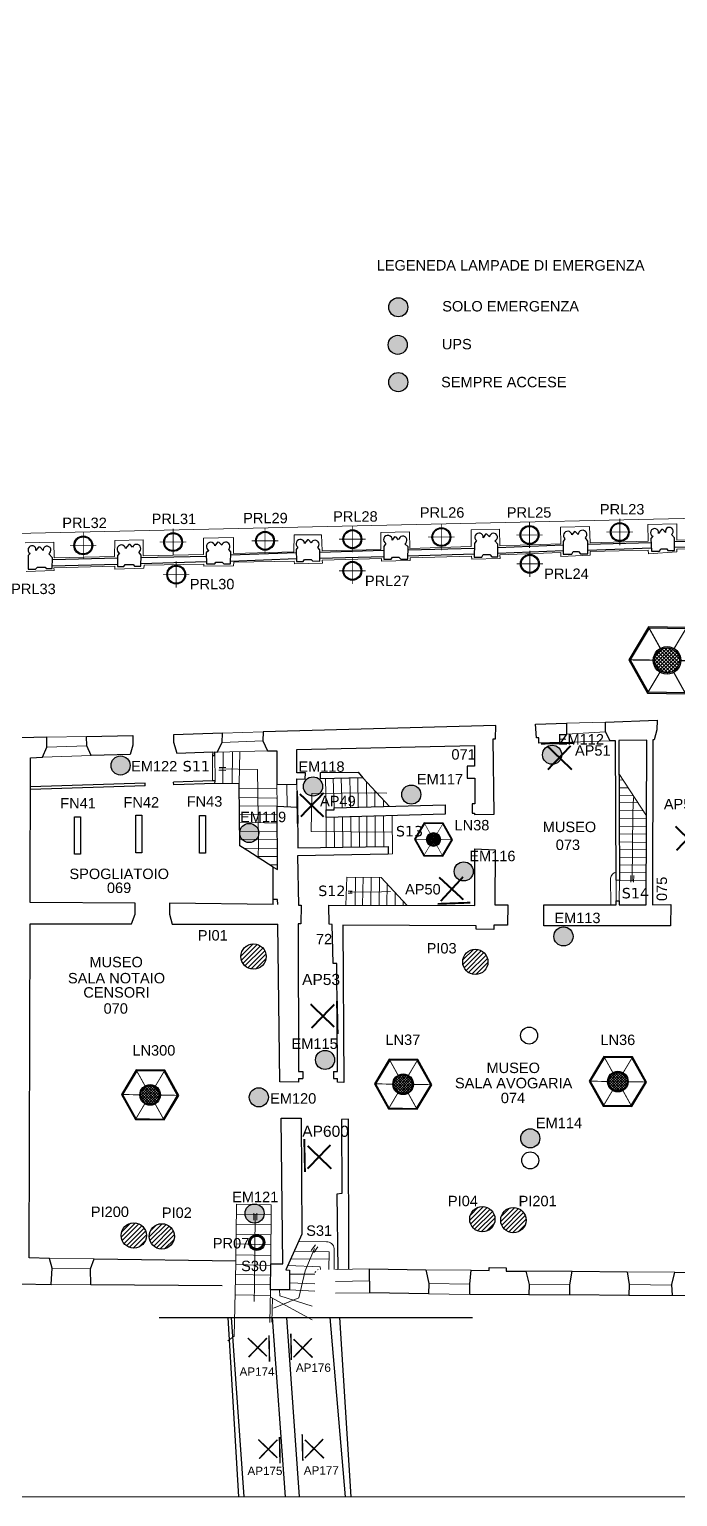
# Model space of a CAD drawing. Header units: metres. Extents: x -11789 to 51, y -8377 to 23.
# Drawn here: x -8151 to -6286, y -8377 to -4155 of the extents above; entities that cross this region are included whole.
import ezdxf
from ezdxf.enums import TextEntityAlignment as Align

# ---------------------------------------------------------------- set-up
doc = ezdxf.new("R2010")
doc.units = ezdxf.units.M
doc.header["$LTSCALE"] = 0.0125
for name, color, linetype in [('CODICE EMERGENZE', 190, 'Continuous'), ('CODICE LAMPADINE', 150, 'Continuous'), ('LAMPADE DI EMERGENZA', 3, 'Continuous')]:
    doc.layers.add(name, color=color, linetype=linetype)
for name, color, linetype, lineweight in [('LAMPADINE', 30, 'Continuous', 30), ('MURI', 7, 'Continuous', 9), ('VANI', 66, 'Continuous', 9)]:
    doc.layers.add(name, color=color, linetype=linetype, lineweight=lineweight)
doc.styles.add('ducale_200', font='ARIAL.TTF', dxfattribs={"height": 1})
doc.styles.get("Standard").update_dxf_attribs({"font": 'romans.shx'})

# ---------------------------------------------------------------- blocks, each defined once
blk = doc.blocks.new('LANTERNA')
at = {"linetype": 'Continuous'}
h = blk.add_hatch(color=256, dxfattribs=at)
h.paths.add_polyline_path([(65.31, -45.84, 1), (69.69, -45.84, 1)])
h.paths.add_polyline_path([(69.48, -45.84, -1), (65.51, -45.84, -1)], flags=16)
h = blk.add_hatch(dxfattribs=at)
h.set_pattern_fill('ANSI37', color=256, scale=3.214976, style=0)
h.set_pattern_definition([(45, (-226.14574, -312.50277), (-0.2841664, 0.2841664), []), (135, (-226.14574, -312.50277), (-0.2841664, -0.2841664), [])])
edge = h.paths.add_edge_path()
edge.add_arc((67.5, -45.84), 1.98, 0, 360)
at = {"layer": 'LAMPADINE'}
h = blk.add_hatch(color=14, dxfattribs=at)
h.paths.add_polyline_path([(70.35, -50.95), (73.35, -45.93), (70.5, -40.81), (64.65, -40.72), (61.64, -45.75), (64.49, -50.87)], flags=16)
h.paths.add_polyline_path([(70.46, -51.16), (73.59, -45.93), (70.62, -40.61), (64.54, -40.52), (61.41, -45.75), (64.38, -51.06)])
at = {"linetype": 'Continuous'}
for radius in [2.19, 1.98]:
    blk.add_circle((67.5, -45.84), radius, dxfattribs=at)
at = {"layer": 'LAMPADINE', "color": 14}
for points in [[(70.46, -51.16), (73.59, -45.93), (70.62, -40.61), (64.54, -40.52), (61.41, -45.75), (64.38, -51.06)], [(70.35, -50.95), (73.35, -45.93), (70.5, -40.81), (64.65, -40.72), (61.64, -45.75), (64.49, -50.87)]]:
    blk.add_lwpolyline(points, close=True, dxfattribs=at)
at = {"layer": 'LAMPADINE', "color": 14, "const_width": 0.2}
for points in [[(64.54, -40.52), (66.43, -43.92)], [(70.62, -40.61), (68.62, -43.96)], [(61.41, -45.75), (65.31, -45.81)], [(69.69, -45.87), (73.59, -45.93)], [(66.37, -47.72), (64.38, -51.06)], [(68.57, -47.75), (70.46, -51.16)]]:
    blk.add_lwpolyline(points, dxfattribs=at)
blk = doc.blocks.new('PIANTANA')
at = {"lineweight": 0}
h = blk.add_hatch(dxfattribs=at)
h.set_pattern_fill('ANSI31', color=256, scale=600, style=0)
h.set_pattern_definition([(45, (37136.21, 23067.97), (-53.03301, 53.03301), [])])
edge = h.paths.add_edge_path()
edge.add_arc((14258, -2729), 291, 0, 360)
blk.add_circle((14258, -2729), 291)
blk = doc.blocks.new('FB')
h = blk.add_hatch(color=256)
edge = h.paths.add_edge_path(flags=16)
edge.add_arc((323.34, 430.98), 1.01, 0, 360)
edge = h.paths.add_edge_path()
edge.add_arc((323.34, 430.98), 1.27, 0, 360)
for radius in [1.27, 1.01]:
    blk.add_circle((323.34, 430.98), radius)
blk = doc.blocks.new('re')
at = {"const_width": 0.3}
for points in [[(51.55, 419.05), (51.66, 413.81)], [(55.72, 418.12), (52.08, 414.34)], [(52.09, 417.95), (55.87, 414.31)]]:
    blk.add_lwpolyline(points, dxfattribs=at)
blk = doc.blocks.new('5ea4y')
h = blk.add_hatch(color=256)
edge = h.paths.add_edge_path(flags=16)
edge.add_arc((973, 697), 102, 0, 360)
edge = h.paths.add_edge_path()
edge.add_arc((973, 697), 112, 0, 360)
at = {"const_width": 10}
for points in [[(1130, 697), (815, 697)], [(973, 855), (973, 540)]]:
    blk.add_lwpolyline(points, dxfattribs=at)
for radius in [112, 102]:
    blk.add_circle((973, 697), radius)
at = {"color": 160, "insert": (996, 726), "char_height": 2, "width": 10.79, "attachment_point": 1, "style": 'ducale_200'}
blk.add_mtext('{\\H0.75x; }', dxfattribs=at)

msp = doc.modelspace()

# ---------------------------------------------------------------- hatches: boundary and pattern name
at = {"layer": 'LAMPADE DI EMERGENZA'}
for color, points in [(256, [(-7116.9, -4954.5, 1), (-7062, -4954.5, 1)]), (6, [(-7118.6, -5062.6, 1), (-7063.6, -5062.6, 1)]), (5, [(-7116.9, -5169.9, 1), (-7062, -5169.9, 1)]), (256, [(-7916.1, -6273, 1), (-7861.1, -6273, 1)]), (256, [(-6674.3, -6242.1, 1), (-6619.3, -6242.1, 1)]), (5, [(-7362.4, -6333.3, 1), (-7307.4, -6333.3, 1)]), (5, [(-7079.6, -6356.7, 1), (-7024.6, -6356.7, 1)]), (256, [(-7545.9, -6467.2, 1), (-7490.9, -6467.2, 1)]), (5, [(-6928.7, -6577.8, 1), (-6873.7, -6577.8, 1)]), (256, [(-6641.7, -6764.8, 1), (-6586.7, -6764.8, 1)]), (256, [(-7327.7, -7120.2, 1), (-7272.7, -7120.2, 1)]), (256, [(-7518.3, -7227.8, 1), (-7463.3, -7227.8, 1)]), (256, [(-6737.2, -7345.9, 1), (-6682.2, -7345.9, 1)]), (256, [(-7530.5, -7562.3, 1), (-7475.5, -7562.3, 1)])]:
    msp.add_hatch(color=color, dxfattribs=at).paths.add_polyline_path(points)

# ---------------------------------------------------------------- linework, layer by layer
for centre in [(-7089.5, -4954.5), (-7888.6, -6273), (-6646.8, -6242.1), (-7518.4, -6467.2), (-6614.2, -6764.8), (-7300.2, -7120.2), (-7490.8, -7227.8), (-6709.7, -7345.9), (-7503, -7562.3)]:
    msp.add_circle(centre, 27.5, dxfattribs=at)
at = {"layer": 'LAMPADE DI EMERGENZA', "color": 6}
msp.add_circle((-7091.1, -5062.6), 27.5, dxfattribs=at)
at = {"layer": 'LAMPADE DI EMERGENZA', "color": 5}
for centre in [(-7089.5, -5169.9), (-7334.9, -6333.3), (-7052.1, -6356.7), (-6901.2, -6577.8)]:
    msp.add_circle(centre, 27.5, dxfattribs=at)
at = {"layer": 'LAMPADINE'}
for points in [[(-7844.5, -6415.9), (-7827.2, -6415.9), (-7827.2, -6524), (-7844.5, -6524)], [(-7661.4, -6416.8), (-7644.1, -6416.8), (-7644.1, -6524.9), (-7661.4, -6524.9)], [(-8021.4, -6420.3), (-8004.1, -6420.3), (-8004.1, -6528.4), (-8021.4, -6528.4)]]:
    msp.add_lwpolyline(points, close=True, dxfattribs=at)
at = {"layer": 'MURI', "linetype": 'ByBlock', "lineweight": 30}
for p, q in [((-7818.3, -6323.4), (-8148.1, -6334.4)), ((-7818.1, -6331.3), (-8148.1, -6342.5)), ((-7818.1, -6331.3), (-7818.3, -6323.4)), ((-7624.2, -6317), (-7735.9, -6320.7)), ((-7735.6, -6328.5), (-7735.9, -6320.7)), ((-7617, -6324.5), (-7735.6, -6328.5)), ((-7616.9, -6317.1), (-7624.2, -6317)), ((-7617, -6324.5), (-7616.9, -6317.1)), ((-7547, -6325.7), (-7617, -6324.5)), ((-7545.4, -6504), (-7547, -6325.7)), ((-7438.3, -6390.4), (-7379.8, -6393.1)), ((-7436.8, -6572.7), (-7438.3, -6390.4)), ((-7522, -6518.2), (-7545.4, -6504)), ((-7449.7, -6673.1), (-7449.7, -6565.9)), ((-7449.7, -6565.9), (-7436.8, -6572.7)), ((-7747.8, -6669.6), (-7748.3, -6700.5)), ((-7449.7, -6673.1), (-7747.8, -6669.6)), ((-7436.7, -6659), (-7449.7, -6658.7)), ((-7436.5, -6673.2), (-7436.7, -6659)), ((-7748.3, -6700.5), (-7739.9, -6729.1)), ((-7739.9, -6729.1), (-7435.8, -6729.9)), ((-7376.4, -7153.9), (-7364.4, -7153.9)), ((-7376.3, -7173.9), (-7364.3, -7173.9)), ((-7364.4, -7153.9), (-7364.3, -7173.9)), ((-7276, -7153.4), (-7264.1, -7153.3)), ((-7276, -7153.4), (-7275.9, -7173.4)), ((-7275.9, -7173.4), (-7264, -7173.3)), ((-7975.2, -7721.8), (-7964.9, -7692.7)), ((-7974.4, -7767.4), (-7975.2, -7721.8)), ((-7964.9, -7692.7), (-7556.5, -7698.5)), ((-7596, -7769.8), (-7974.4, -7767.4)), ((-6595.7, -7796.2), (-6595.4, -7767.4)), ((-6595.4, -7767.4), (-6589.1, -7728.5)), ((-6589.1, -7728.5), (-6431, -7730.2)), ((-6431.1, -7729.9), (-6424.7, -7766.3)), ((-6424.7, -7766.3), (-6425.9, -7798.5)), ((-6425.9, -7798.5), (-6595.7, -7796.2)), ((-7777.3, -7861.4), (-6876.1, -7861.4)), ((-7548.4, -8376.9), (-7578.6, -7861.4)), ((-7570.7, -7861.4), (-7533.7, -8376.9)), ((-7452.4, -7861.4), (-7415.1, -8376.9)), ((-7373.3, -8376.9), (-7410.6, -7861.4)), ((-7286, -7861.4), (-7242, -8376.9)), ((-7225.4, -8376.9), (-7258, -7861.4))]:
    msp.add_line(p, q, dxfattribs=at)
at = {"layer": 'MURI', "linetype": 'Continuous'}
for p, q in [((-7556.5, -7705.1), (-7561.3, -7914.8)), ((-7561.3, -7914.8), (-7579.9, -7928.8))]:
    msp.add_line(p, q, dxfattribs=at)
at = {"layer": 'MURI', "color": 252}
for p, q in [((-7321.5, -7723.9), (-7320.5, -7722.9)), ((-7329.4, -7731.5), (-7326.6, -7728.8))]:
    msp.add_line(p, q, dxfattribs=at)
at = {"layer": 'MURI'}
msp.add_line((-7263.8, -7722.9), (-7231.7, -7722.3), dxfattribs=at)
at = {"layer": 'MURI', "linetype": 'Continuous', "ltscale": 0.1}
msp.add_lwpolyline([(-11788.7, 23.1), (51.3, 23.1), (51.3, -8376.9), (-11788.7, -8376.9)], close=True, dxfattribs=at)
at = {"layer": 'MURI', "color": 252}
for points in [[(-3979, -5238.2), (-4226.6, -5248.3), (-4226.7, -5255.7), (-4282.9, -5257.1), (-4283.1, -5309.2), (-4296.9, -5309.7), (-4306.4, -5518.2), (-8916.1, -5622), (-9031, -2312.7), (-4468.9, -2241.8), (-4439.6, -3342.8)], [(-6106.8, -5621.9), (-6287.5, -5625.1), (-6287.5, -5577.9), (-6371.3, -5579.7), (-6370.6, -5627.7), (-6537.5, -5632), (-6539.1, -5585.6), (-6622.9, -5587.3), (-6622.2, -5635.3), (-6797.3, -5641.1), (-6798, -5593.1), (-6880.2, -5594.8), (-6879.5, -5642.9), (-7056.2, -5648.6), (-7057, -5600.6), (-7140, -5602.3), (-7139.3, -5651.2), (-7308.6, -5655.4), (-7310.2, -5609), (-7389.1, -5609.2), (-7390, -5658), (-7563.5, -5663), (-7563.5, -5617.4), (-7649.7, -5619.1), (-7649.8, -5665.5), (-7824, -5669.6), (-7823.2, -5624.1), (-7905.4, -5625.8), (-7906.2, -5671.4), (-8079.7, -5675.6), (-8080.5, -5630), (-8162.7, -5632.6)], [(-6106.4, -5647.2), (-6288, -5650.3), (-6288.1, -5658.5), (-6369.6, -5663.5), (-6370.2, -5653.7), (-6537.1, -5657.2), (-6537.3, -5667.8), (-6622, -5671.9), (-6621.8, -5660.6), (-6796.9, -5667.1), (-6796.3, -5677.7), (-6877.7, -5679.5), (-6878.4, -5670.5), (-7055.1, -5675.5), (-7055.2, -5682.8), (-7137.4, -5685.4), (-7138.1, -5677.2), (-7308.3, -5682.3), (-7307.6, -5690.4), (-7388.2, -5693), (-7388.9, -5684.9), (-7562.3, -5688.2), (-7563.3, -5698.8), (-7648.8, -5699.7), (-7648.7, -5694), (-7821.2, -5696.6), (-7821.4, -5705.5), (-7905.3, -5708), (-7905.1, -5699.9), (-8080.2, -5704.1), (-8079.5, -5712.2), (-8160.1, -5714.8)], [(-6605.5, -6150.8), (-6493.2, -6147.9)], [(-8100.4, -6191.2), (-7986.5, -6190)], [(-7478.9, -6202.5), (-7596.1, -6206.8)], [(-7595.6, -6180), (-7478.4, -6176.4)], [(-6622, -6206.6), (-6479.5, -6201.9)], [(-6492.9, -6176.4), (-6605.3, -6182.5)], [(-8113.7, -6248.7), (-7973.6, -6243.9)], [(-7986.1, -6216.8), (-8100.9, -6220.5)], [(-7623.7, -6243.8), (-7624.2, -6317)], [(-7617.1, -6243.9), (-7616.9, -6317.1)], [(-7466.3, -6230.4), (-7610.5, -6234.2)], [(-7594.2, -6324.9), (-7593.4, -6233.8)], [(-7567.4, -6325.4), (-7566.5, -6233.1)], [(-7547, -6325.7), (-7545.3, -6232.5)], [(-7605.4, -6286.9), (-7585.9, -6287.3)], [(-7605.2, -6278.7), (-7585.8, -6279)], [(-7492.5, -6539.7), (-7492.2, -6495.8), (-7494.3, -6284.5), (-7604.7, -6282.5), (-7604.7, -6282.5)], [(-7297.1, -6400.7), (-7298.5, -6310.9)], [(-7274, -6395), (-7276.5, -6310.5)], [(-7253.8, -6310), (-7251.2, -6394.3)], [(-7228.5, -6309.4), (-7226.8, -6393.7)], [(-7205.8, -6308.9), (-7204.8, -6393.1)], [(-7191.1, -6308.6), (-7115.2, -6390.6)], [(-7180.7, -6319.8), (-7180.4, -6392.4)], [(-6375.4, -6418.2), (-6454.7, -6296.3)], [(-6442.6, -6314.9), (-6454.6, -6314.6)], [(-7439.9, -6339.9), (-7546.9, -6338.8)], [(-7439.5, -6366.7), (-7546.7, -6364.8)], [(-7122.2, -6352.2), (-7166.1, -6351.9), (-7338.6, -6353.6), (-7340.6, -6462.9), (-7106.8, -6464.7)], [(-7156.8, -6345.7), (-7156.8, -6391.7)], [(-7132, -6372.4), (-7132.3, -6391.1)], [(-6428.1, -6337.1), (-6454.5, -6337.4)], [(-6413.2, -6360.2), (-6454.4, -6359.4)], [(-6413.1, -6365.2), (-6414.3, -6409.1), (-6416.2, -6606.3)], [(-7438.3, -6390.4), (-7546.4, -6389.2)], [(-7118.6, -6528), (-7105.9, -6527.4), (-7106.8, -6417.1)], [(-6399.8, -6380.7), (-6454.3, -6379.8)], [(-6385.3, -6403), (-6454.2, -6402.6)], [(-7437.9, -6439.2), (-7546, -6436.4)], [(-7297, -6422.2), (-7296.8, -6509.1)], [(-7272.8, -6508.7), (-7273.7, -6421.6)], [(-7248.8, -6508.4), (-7250.1, -6421)], [(-7224.8, -6508), (-7226.1, -6420.3)], [(-7201.2, -6507.7), (-7202, -6419.7)], [(-7179.6, -6507.4), (-7180.1, -6419.1)], [(-7155.6, -6507), (-7156.4, -6418.4)], [(-7131.2, -6506.6), (-7132.4, -6417.8)], [(-6375.5, -6426), (-6454.1, -6424.5)], [(-6375.6, -6449.5), (-6454.1, -6448.1)], [(-7437.7, -6463.6), (-7545.8, -6461.7)], [(-7437.5, -6487.2), (-7545.5, -6485.3)], [(-6375.7, -6470.7), (-6454, -6469.3)], [(-6375.8, -6494.3), (-6453.9, -6492.9)], [(-7437.3, -6512.5), (-7534.4, -6510.7)], [(-7437.1, -6535.3), (-7496.6, -6535)], [(-6375.9, -6515.5), (-6453.8, -6514)], [(-6376, -6538.2), (-6453.7, -6536.8)], [(-7436.9, -6558.9), (-7459.7, -6559.3)], [(-6376.1, -6559.4), (-6453.6, -6558.8)], [(-6376.2, -6581.4), (-6453.5, -6580)], [(-7064.9, -6675.3), (-7138.8, -6595.4), (-7237.8, -6594.2), (-7240.9, -6674.8)], [(-7212.5, -6594.4), (-7214, -6674.9)], [(-7190.6, -6594.6), (-7192, -6674.9)], [(-7167.8, -6594.8), (-7168.4, -6675)], [(-7143.4, -6595), (-7144.8, -6675)], [(-7138.8, -6595.4), (-7064.9, -6675.3)], [(-7121.7, -6613.8), (-7122.9, -6675.1)], [(-6462.4, -6603.4), (-6462.6, -6662)], [(-6453.4, -6603.6), (-6453.7, -6662.2)], [(-6453.4, -6603.6), (-6376.3, -6605)], [(-6420.4, -6589.4), (-6420.7, -6608.9)], [(-6412.1, -6589.5), (-6412.4, -6609)], [(-7233.8, -6634.4), (-7222.6, -6634.2)], [(-7233.7, -6640.6), (-7222.6, -6640.5)], [(-7111.8, -6635.3), (-7137.9, -6636.5), (-7137.9, -6636.5), (-7228.3, -6637.4)], [(-7098.3, -6639.1), (-7098.4, -6675.2)], [(-7075.5, -6663.9), (-7075.7, -6675.2)], [(-7456.6, -7706.9), (-7455.3, -7536.7), (-7555.2, -7535.7), (-7556.5, -7705.1)], [(-7455.7, -7594.3), (-7555.6, -7593.3)], [(-7455.5, -7565.1), (-7555.4, -7563.7)], [(-7504.6, -7815.2), (-7503.4, -7769.6), (-7501.4, -7564.4)], [(-7456, -7623.5), (-7555.9, -7621.7)], [(-7456.5, -7682.7), (-7556.3, -7680.9)], [(-7456.2, -7651.8), (-7556.1, -7649.6)], [(-7448.4, -7834.8), (-7405.3, -7817), (-7448.4, -7834.8), (-7375.3, -7804.6), (-7357.6, -7727.5), (-7330.2, -7662.4)], [(-7289.3, -7722.9), (-7288.4, -7672.7), (-7389, -7670.8)], [(-7327.7, -7652.5), (-7339.8, -7668.7)], [(-7320.8, -7657.7), (-7332.9, -7673.9)], [(-7964.9, -7692.7), (-8092.7, -7691.2)], [(-7975.2, -7721.8), (-8085.8, -7719)], [(-7456.7, -7711.5), (-7556.6, -7709.3)], [(-7313.8, -7722.9), (-7314.5, -7715.4), (-7407.3, -7712)], [(-7288.7, -7693.8), (-7398.8, -7692.7)], [(-7172.4, -7721.4), (-7269.8, -7723)], [(-7010.7, -7723.9), (-6879.5, -7725.4)], [(-7974.4, -7767.4), (-8088.3, -7766.1)], [(-7457.1, -7767.8), (-7557.7, -7766.4)], [(-7456.9, -7739.5), (-7557.1, -7738.1)], [(-7402.9, -7762), (-7329.5, -7764.2)], [(-7402.8, -7736.6), (-7329.4, -7737.1)], [(-7172.2, -7756.1), (-7269.9, -7757.3)], [(-6883.3, -7765.1), (-7001.8, -7763.8)], [(-6589.1, -7728.5), (-6722, -7727.9)], [(-6595.4, -7767.4), (-6713.1, -7766.1)], [(-6293.9, -7731.3), (-6431.1, -7729.9)], [(-6302, -7768.5), (-6424.7, -7766.3)], [(-7457.5, -7798.3), (-7557.9, -7796.5)], [(-7457.5, -7802.5), (-7337, -7868.1)], [(-7430.9, -7781.9), (-7430.4, -7798.8), (-7337.3, -7829.2)], [(-7403, -7781.5), (-7329.9, -7785.4)], [(-7172, -7790.8), (-7270.1, -7791.6)], [(-6883.6, -7794.8), (-7003, -7793.5)], [(-6595.7, -7796.2), (-6713.4, -7796.6)], [(-6300.6, -7798.2), (-6425.9, -7798.5)]]:
    msp.add_lwpolyline(points, dxfattribs=at)
at = {"layer": 'MURI', "linetype": 'ByBlock', "lineweight": 30}
for points in [[(-7062.1, -5678.9), (-7061.3, -5644.3), (-7070.6, -5635.5, 1.629986), (-7088.5, -5623.8), (-7095.8, -5615.8), (-7100, -5615.4), (-7107.2, -5624.6, 1.935052), (-7124.9, -5634.2), (-7131.1, -5642.7), (-7131.3, -5679.5), (-7110.1, -5679.5), (-7106, -5673.1), (-7088.2, -5673.1), (-7082.5, -5678.9)], [(-6803.3, -5672.3), (-6803.1, -5636.3), (-6812.1, -5626.6, 1.947831), (-6826.7, -5615.5), (-6834.9, -5607.2), (-6838.8, -5607.4), (-6845.3, -5617.8, 1.769886), (-6864.1, -5626), (-6870, -5633.9), (-6870.7, -5673.1), (-6849.3, -5673.5), (-6845.1, -5665.5), (-6825.8, -5665.8), (-6820.6, -5672.2)], [(-6544, -5663.8), (-6544.1, -5627.4), (-6551.1, -5617.9, 1.554571), (-6571.4, -5608.4), (-6579.4, -5600.3), (-6582.5, -5600), (-6589.8, -5609.3, 1.440221), (-6609.9, -5620.9), (-6614.9, -5628.1), (-6614.6, -5665.2), (-6590.4, -5665.2), (-6586.6, -5657.1), (-6570.5, -5657.4), (-6564.7, -5663.6)], [(-6294.6, -5654.5), (-6294.3, -5618.1), (-6303.5, -5608.6, 2.045332), (-6320.3, -5602.6), (-6328.1, -5593.9), (-6332.1, -5593.8), (-6340.5, -5605.4, 2.062131), (-6356.9, -5613.5), (-6362.3, -5620.1), (-6361.3, -5656.5), (-6337.7, -5656.6), (-6333.7, -5649.1), (-6316.3, -5649.6), (-6313.7, -5654.4)], [(-7830, -5699.6), (-7829.3, -5667.5), (-7836, -5659, 1.410297), (-7854.1, -5645.1), (-7860.7, -5637.2), (-7864.9, -5636.8), (-7874.3, -5648.8, 1.662242), (-7891.8, -5661.9), (-7897.8, -5668.9), (-7897.6, -5700.5), (-7879.7, -5700.8), (-7875.7, -5694.5), (-7852.3, -5694.8), (-7848.4, -5699.5)], [(-7315, -5684.8), (-7314.9, -5652.4), (-7321.4, -5645.4, 1.257245), (-7339.9, -5632.3), (-7347.5, -5623.6), (-7351.2, -5623.5), (-7358.9, -5634.6, 1.635261), (-7378.2, -5645), (-7383, -5651.2), (-7382.2, -5685.8), (-7363.3, -5686.2), (-7359.3, -5679.9), (-7340.4, -5680.3), (-7336.4, -5684.4)]]:
    msp.add_lwpolyline(points, format="xyb", close=True, dxfattribs=at)
for points in [[(-8111.3, -5654.1), (-8111.4, -5654.5), (-8120.4, -5644.5), (-8124.5, -5644.7), (-8132, -5654.3, 1.952372), (-8148.8, -5662.7), (-8154.4, -5668.3), (-8154.1, -5708), (-8133.5, -5708), (-8127.9, -5702), (-8105.8, -5702), (-8102.4, -5705.9), (-8085.3, -5706), (-8084.7, -5675.1), (-8095.5, -5663.5, 1.945974), (-8111.4, -5654.5)], [(-7635.1, -5654.4), (-7642, -5660.9), (-7641.5, -5692.5), (-7617.7, -5693.1), (-7614.4, -5687.7), (-7596.3, -5687.8), (-7591.1, -5692.8), (-7572.3, -5692.5), (-7571.1, -5658), (-7577.3, -5651.1, 1.281245), (-7597.6, -5639.2), (-7605, -5630.9), (-7610.1, -5630.6), (-7617.4, -5641.3, 1.701185), (-7634.5, -5654.1)]]:
    msp.add_lwpolyline(points, format="xyb", dxfattribs=at)
for points in [[(-7131.2, -5654.6), (-7314.9, -5660.2)], [(-6870.2, -5648.7), (-7061.5, -5653.4)], [(-6614.7, -5655.8), (-6803.3, -5663)], [(-6614.8, -5638.7), (-6803.2, -5646.7)], [(-6362, -5631.9), (-6544.1, -5636.7)], [(-6361.6, -5647.4), (-6544, -5653.9)], [(-6098.3, -5640.8), (-6294.5, -5645.3)], [(-6098.3, -5626.1), (-6294.4, -5629.9)], [(-7897.7, -5694.3), (-8085.2, -5699.9)], [(-7897.8, -5676.4), (-8084.8, -5681.2)], [(-7641.6, -5686.8), (-7829.9, -5692.3)], [(-7641.8, -5671.3), (-7829.4, -5675.2)], [(-7382.4, -5678.5), (-7572.1, -5685.6)], [(-7382.8, -5661.4), (-7571.5, -5667.8)], [(-7131.3, -5672.5), (-7315, -5677.3)], [(-6870.5, -5665), (-7061.9, -5670.4)], [(-6813.7, -6413.1), (-6816.3, -6196.6), (-6809.8, -6196.7), (-6809.1, -6157.7), (-7478.4, -6176.4), (-7478.9, -6202.5), (-7466.3, -6230.4), (-7438.7, -6230.9), (-7438.8, -6326.9), (-7381.9, -6327.9), (-7381.6, -6311.6), (-7357.2, -6312.1), (-7356.8, -6294.2), (-7381.2, -6293.7), (-7381.7, -6227), (-6870.4, -6215.1), (-6869.8, -6275.4), (-6891, -6275), (-6891.6, -6309.2), (-6868.8, -6309.6), (-6868.8, -6383), (-6877.1, -6383), (-6877.3, -6410.6), (-6870.2, -6410.6), (-6870.2, -6414), (-6813.7, -6413.1)], [(-6605.5, -6150.8), (-6605.3, -6182.5), (-6622, -6206.6), (-6684.7, -6208.7), (-6685.2, -6193.3), (-6691.7, -6193.2), (-6694.3, -6154), (-6605.5, -6150.8)], [(-6455.1, -6201.5), (-6453.4, -6603.6), (-6462.4, -6603.4), (-6464, -6202.2), (-6479.5, -6201.9), (-6492.9, -6176.4), (-6493.2, -6147.9), (-6344.9, -6142.5), (-6345.4, -6170.1), (-6353.5, -6199.3), (-6357.4, -6199.2), (-6357.8, -6673.7), (-6305.7, -6673), (-6306.1, -6734.8), (-6670.6, -6734.7), (-6670.4, -6673.7), (-6462.8, -6674.2), (-6462.6, -6662), (-6453.7, -6662.2), (-6453.9, -6673.6), (-6376.6, -6674.1), (-6374.5, -6200.5), (-6455.1, -6201.5)], [(-8267.3, -7762.9), (-8088.3, -7766.1), (-8085.8, -7719), (-8092.7, -7691.2), (-8151.2, -7690.1), (-8148.4, -6728.2), (-7857.1, -6728.6), (-7846.8, -6701.1), (-7846.2, -6669.4), (-8148.9, -6667.2), (-8147.9, -6250.5), (-8113.7, -6248.7), (-8100.9, -6220.5), (-8100.4, -6191.2), (-8213.6, -6194.8)], [(-7853.7, -6186.7), (-7853.4, -6214.4), (-7861.2, -6241.1), (-7973.6, -6243.9), (-7986.1, -6216.8), (-7986.5, -6190), (-7853.7, -6186.7)], [(-7595.6, -6180), (-7736.5, -6184.8), (-7736.1, -6205.9), (-7726.9, -6237.8), (-7623.5, -6234), (-7623.7, -6243.8), (-7617.1, -6243.9), (-7617, -6234.1), (-7610.5, -6234.2), (-7596.1, -6206.8), (-7595.6, -6180)], [(-7313.2, -6311.3), (-7312.9, -6293.4), (-7205.4, -6292.1), (-7191.1, -6308.6), (-7313.2, -6311.3)], [(-7379.8, -6393.1), (-7378.7, -6510.3), (-7118.2, -6506.5), (-7118.6, -6528), (-7379.1, -6533), (-7376.8, -6674.7), (-7368.6, -6674.8), (-7369.6, -6728.5), (-7377.7, -6728.4), (-7376.3, -7153.9)], [(-6954.8, -6386.1), (-6954.5, -6413), (-7297, -6422.2), (-7297.1, -6400.7), (-7274.1, -6400.9), (-7274, -6395), (-6954.8, -6386.1)], [(-7449.7, -6565.9), (-7522, -6518.2)], [(-7264.1, -7153.3), (-7265.9, -6842.7), (-7277.3, -6842.5), (-7280.1, -6730.2), (-7288.2, -6730), (-7288.9, -6674.7), (-6869, -6675.8), (-6869.3, -6513), (-6810.7, -6515.7)], [(-6810.7, -6515.7), (-6812, -6673.6), (-6774.5, -6674.2), (-6775.6, -6732.8), (-6814.6, -6732.1), (-6814.9, -6745.1), (-6865.3, -6744.2), (-6865.1, -6734.4), (-7249.2, -6732.4), (-7246.1, -7184.9), (-7264, -7184.6), (-7264, -7173.3)], [(-7376.3, -7173.9), (-7376.2, -7184.2), (-7429.9, -7183.2), (-7435.8, -6729.9)], [(-7368.6, -7287.6), (-7367, -7621.3), (-7412.9, -7724.6), (-7402.8, -7724.8), (-7403, -7781.5), (-7457.2, -7781.4), (-7456.6, -7706.9), (-7421.9, -7706.7), (-7426.2, -7287.4), (-7368.6, -7287.6)], [(-7231.7, -7722.3), (-7233.2, -7290.9), (-7252.6, -7291.4), (-7252.3, -7504.8), (-7266.7, -7506.2), (-7263.8, -7722.9)], [(-6158.8, -7409.7), (-6159.8, -7509), (-6204.5, -7508.2), (-6206, -7586.3), (-6159.6, -7587.1), (-6160, -7609.1), (-6206.4, -7608.2), (-6207.8, -7687.2), (-6159.8, -7688), (-6160.6, -7732.8), (-6104.5, -7734.6), (-6097.8, -7770.5), (-6099.2, -7799.8), (-6300.6, -7798.2), (-6302, -7766.8), (-6294, -7731.2), (-6219.2, -7732.5), (-6215.8, -7408.7), (-6158.8, -7409.7)], [(-7010.7, -7723.9), (-7001.8, -7763.8), (-7003, -7793.5), (-7171.4, -7790.8), (-7172.4, -7721.4), (-7010.7, -7723.9)], [(-6722, -7727.9), (-6713.1, -7766.1), (-6713.4, -7796.6), (-6883.6, -7794.8), (-6883.3, -7765.1), (-6879.5, -7725.4), (-6827.8, -7725.9), (-6827.7, -7717.5), (-6778.6, -7718), (-6778.7, -7728.1), (-6722, -7727.9)]]:
    msp.add_lwpolyline(points, dxfattribs=at)
at = {"layer": 'MURI'}
for points in [[(-7438.8, -6326.9), (-7438.3, -6390.4)], [(-7410.3, -6327.4), (-7409.1, -6391.7)], [(-7381.9, -6327.9), (-7379.8, -6393.1)], [(-7438.1, -6414), (-7546.2, -6412.8)], [(-7505.2, -7560.8), (-7505.6, -7581.1)], [(-7496.6, -7561), (-7497, -7581.2)], [(-7457.2, -7781.4), (-7458.9, -7875.3)], [(-7451.7, -7806), (-7452.9, -7874.6)]]:
    msp.add_lwpolyline(points, dxfattribs=at)
at = {"layer": 'MURI', "color": 252}
for points in [[(-6477.5, -6673.9), (-6478.5, -6597.4, -0.29013), (-6462.5, -6578.9)], [(-7274, -7723), (-7273.8, -7662.8, 0.402046), (-7296.3, -7643.7), (-7376.4, -7642.3)]]:
    msp.add_lwpolyline(points, format="xyb", dxfattribs=at)
at = {"layer": 'MURI', "linetype": 'ByBlock', "lineweight": 30}
for centre in [(-6713, -7050.2), (-6709.9, -7409.2)]:
    msp.add_circle(centre, 24.4, dxfattribs=at)

# ---------------------------------------------------------------- block references
at = {"layer": 'LAMPADINE'}
for name, p, xscale, yscale, zscale in [('5ea4y', (-6947.2, -5778.2), 0.2418450556433527, 0.2418450556442622, 0.2418450556441215), ('5ea4y', (-6687.5, -5769.8), 0.2418450556433527, 0.2418450556442622, 0.2418450556441215), ('5ea4y', (-8231.3, -5808.3), 0.2418450556433527, 0.2418450556442622, 0.2418450556441215), ('5ea4y', (-7972.8, -5798.7), 0.2418450556433527, 0.2418450556442622, 0.2418450556441215), ('5ea4y', (-7708.3, -5795.1), 0.2418450556433527, 0.2418450556442622, 0.2418450556441215), ('5ea4y', (-7457, -5790.2), 0.2418450556433527, 0.2418450556442622, 0.2418450556441215), ('5ea4y', (-7200.8, -5784.2), 0.2418450556433527, 0.2418450556442622, 0.2418450556441215), ('5ea4y', (-6946.4, -5861.4), 0.2418450556433527, 0.2418450556442622, 0.2418450556441215), ('5ea4y', (-7963.8, -5892.3), 0.2418450556433527, 0.2418450556442622, 0.2418450556441215), ('5ea4y', (-7456.9, -5881.4), 0.2418450556433527, 0.2418450556442622, 0.2418450556441215), ('LANTERNA', (-7535.7, -5142.3), 18.06767120359291, 18.06767120358836, 18.06767120358864), ('LANTERNA', (-7598, -6071.8), 9.033835601789178, 9.033835601793726, 9.033835601794319), ('PIANTANA', (-9288.3, -6481.7), 0.125, 0.125, 0.125), ('PIANTANA', (-8650, -6497), 0.125, 0.125, 0.125), ('LANTERNA', (-7990.2, -6569.1), 13.55075340269104, 13.55075340269195, 13.55075340269148), ('LANTERNA', (-7372.3, -6561.4), 13.55075340269104, 13.55075340269195, 13.55075340269148), ('LANTERNA', (-8718.3, -6599.8), 13.55075340269104, 13.55075340269195, 13.55075340269148), ('re', (-8291.4, -14919.2), 18.06767120359291, 18.06767120358836, 18.06767120358864), ('PIANTANA', (-8629.9, -7237.4), 0.125, 0.125, 0.125), ('PIANTANA', (-8540.6, -7240.1), 0.125, 0.125, 0.125), ('PIANTANA', (-9632.8, -7284.2), 0.125, 0.125, 0.125), ('PIANTANA', (-9552.1, -7286.8), 0.125, 0.125, 0.125), ('FB', (-13338.6, -15432.2), 18.06767120359291, 18.06767120358836, 18.06767120358864), ('re', (-8143.8, -13964.9), 14.45413696287142, 14.45413696287142, 14.45413696287091), ('re', (-8111, -14254.7), 14.45413696287142, 14.45413696287142, 14.45413696287091)]:
    msp.add_blockref(name, p, dxfattribs=dict(at, xscale=xscale, yscale=yscale, zscale=zscale))
for p, xscale, yscale, zscale, rotation in [((850.6, -4985.5), -18.06767120358826, 18.06767120358836, 18.06767120358864, 92.22479923256161), ((-8603.5, 1089), -18.06767120358906, 18.06767120358836, 18.06767120358864, 182.2247992325529), ((-5282.4, 1037.2), 18.06767120359291, 18.06767120358836, 18.06767120358864, 180), ((-14384.6, -8045.8), -18.06767120358811, 18.06767120358836, 18.06767120358864, 273.3953139722253), ((-6332.6, 525.9), 18.06767120359291, 18.06767120358836, 18.06767120358864, 180), ((-6714.9, -1931.8), 14.45413696287142, 14.45413696287142, 14.45413696287091, 180), ((-6684.6, -2224.1), 14.45413696287142, 14.45413696287142, 14.45413696287091, 180)]:
    msp.add_blockref('re', p, dxfattribs=dict(at, xscale=xscale, yscale=yscale, zscale=zscale, rotation=rotation))

# ---------------------------------------------------------------- texts
at = {"layer": 'CODICE EMERGENZE', "style": 'ducale_200'}
for s, p in [('EM112', (-6630.6, -6212.7)), ('EM122', (-7858.3, -6290.1)), ('EM118', (-7376.9, -6291.2)), ('EM117', (-7035.9, -6327.3)), ('EM119', (-7544.8, -6436.1)), ('EM116', (-6885, -6548.4)), ('EM113', (-6640.3, -6726.6)), ('EM115', (-7396.6, -7088.5)), ('EM120', (-7458.3, -7246)), ('EM114', (-6693.5, -7316.6)), ('EM121', (-7567.6, -7529.5))]:
    msp.add_text(s, height=30, dxfattribs=at).set_placement(p)
at = {"layer": 'CODICE LAMPADINE', "attachment_point": 1, "line_spacing_factor": 0.75, "style": 'ducale_200'}
for s, insert, char_height, width in [('PRL26', (-7027.4, -5530), 30, 1534), ('PRL25', (-6777.2, -5529.9), 30, 1534), ('PRL23', (-6509.3, -5520.7), 30, 1534), ('PRL32', (-8056.3, -5559.8), 30, 1534), ('PRL31', (-7799.2, -5548.3), 30, 1534), ('PRL29', (-7535.8, -5546), 30, 1534), ('PRL28', (-7277, -5541.4), 30, 1534), ('PRL30', (-7689.2, -5736), 30, 1534), ('PRL27', (-7185.4, -5726.8), 30, 1534), ('PRL24', (-6669.6, -5706.2), 30, 1534), ('PRL33', (-8203.3, -5749.8), 30, 1534), ('AP51', (-6581.1, -6214.7), 30, 1534), ('FN41', (-8062.2, -6366.6), 30, 1534), ('FN42', (-7880.2, -6364), 30, 1534), ('FN43', (-7698.3, -6361.4), 30, 1534), ('AP49 ', (-7314.6, -6360.3), 30, 1534), ('AP52 ', (-6325.3, -6369), 30, 1534), ('LN38 ', (-6927.6, -6429.7), 30, 1534), ('AP50', (-7070, -6614.1), 30, 1534), ('PI01', (-7666.4, -6746.6), 30, 1534), ('PI03', (-7007.9, -6783.9), 30, 1534), ('AP53', (-7366.3, -6872.7), 32, 1534), ('LN37', (-7126.4, -7047.1), 30, 1534), ('LN36', (-6507.8, -7047.4), 30, 1534), ('LN300', (-7854.5, -7077.7), 30, 1534), ('AP600', (-7365.9, -7309.5), 32, 1534), ('PI04', (-6946.6, -7511.1), 30, 1534), ('PI201', (-6743.2, -7511.2), 30, 1534), ('PI200', (-7974.1, -7542.2), 30, 1534), ('PI02', (-7769.8, -7544.8), 30, 1534), ('PR07', (-7623.1, -7632.6), 30, 1534), ('AP174', (-7546.2, -8005), 24, 1227.2), ('AP176', (-7384.2, -7993.7), 24, 1227.2), ('AP175', (-7523.5, -8290.6), 24, 1227.2), ('AP177', (-7361.4, -8289.2), 24, 1227.2)]:
    msp.add_mtext(s, dxfattribs=dict(at, insert=insert, char_height=char_height, width=width))
at = {"layer": 'MURI', "linetype": 'ByBlock', "lineweight": 30, "style": 'ducale_200'}
for s, p in [('LEGENEDA LAMPADE DI EMERGENZA ', (-6760.4, -4848.7)), ('SOLO EMERGENZA ', (-6760.4, -4966.6)), ('UPS', (-6921.2, -5075.6)), ('SEMPRE ACCESE', (-6785.8, -5184.7)), ('MUSEO', (-6596.9, -6464.7)), ('SPOGLIATOIO', (-7892.5, -6599.8)), ('MUSEO', (-7901.4, -6853.6)), ('SALA NOTAIO', (-7900.3, -6899.9)), ('CENSORI', (-7900.3, -6940.8)), ('MUSEO', (-6758.7, -7158)), ('SALA AVOGARIA', (-6757.6, -7201.8))]:
    msp.add_text(s, height=30, dxfattribs=at).set_placement(p, align=Align.CENTER)
at = {"layer": 'VANI', "linetype": 'Continuous', "char_height": 30, "attachment_point": 1}
for s, insert, width in [('{\\fArial|b0|i0|c0|p34;071}', (-6936.6, -6226.1), 2778.7), ('{\\fVerdana|b0|i0|c0|p34;S11}', (-7709.9, -6259.9), 2778.72), ('{\\fArial|b0|i0|c0|p34;073}', (-6636.4, -6486.2), 2778.7), ('{\\fArial|b0|i0|c0|p34;069}', (-7927.9, -6609.9), 2778.7), ('{\\fArial|b0|i0|c0|p34;72}', (-7326.4, -6757.5), 2778.7), ('{\\fArial|b0|i0|c0|p34;070}', (-7937.5, -6957.2), 2778.7), ('{\\fArial|b0|i0|c0|p34;074}', (-6794.4, -7214.6), 2778.7)]:
    msp.add_mtext(s, dxfattribs=dict(at, insert=insert, width=width))
at = {"layer": 'VANI', "color": 151, "linetype": 'Continuous', "char_height": 30, "width": 2778.72, "attachment_point": 1}
for s, insert in [('{\\fVerdana|b0|i0|c0|p34;S13}', (-7096.3, -6447)), ('{\\fVerdana|b0|i0|c0|p34;S12}', (-7319.9, -6618.6)), ('{\\fVerdana|b0|i0|c0|p34;S14}', (-6446.3, -6625.3)), ('{\\fArial|b0|i0|c0|p34;S31}', (-7354.4, -7596.4)), ('{\\fArial|b0|i0|c0|p34;S30}', (-7541.7, -7698))]:
    msp.add_mtext(s, dxfattribs=dict(at, insert=insert))
at = {"layer": 'VANI', "linetype": 'Continuous', "insert": (-6346.2, -6663), "char_height": 30, "width": 2778.7, "attachment_point": 1, "rotation": 90}
msp.add_mtext('{\\fArial|b0|i0|c0|p34;075}', dxfattribs=at)

doc.saveas('drawing.dxf')
